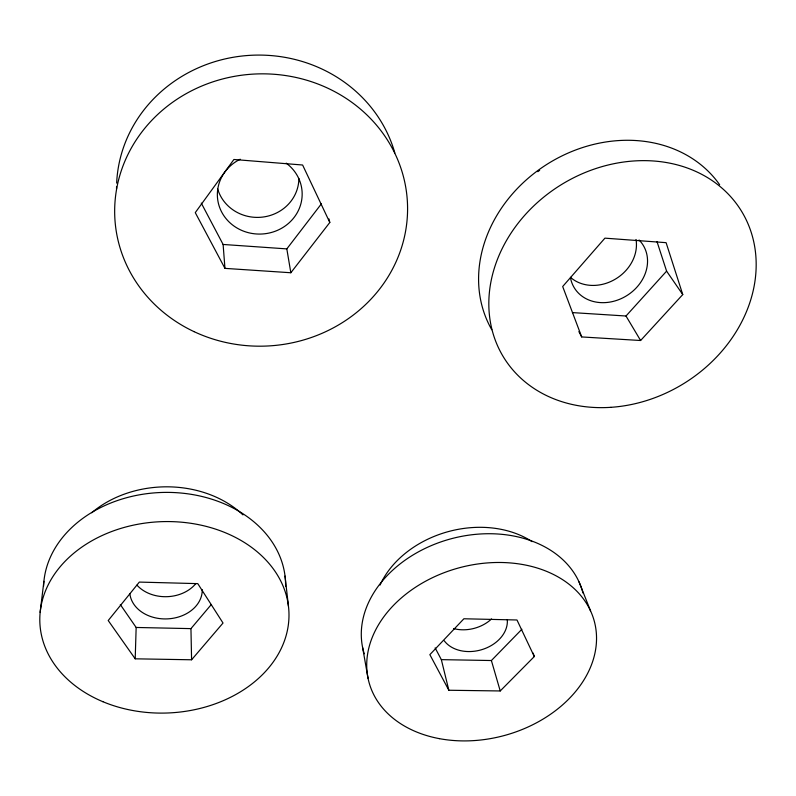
<?xml version="1.0" encoding="UTF-8"?>
<svg xmlns="http://www.w3.org/2000/svg" width="796" height="796" viewBox="0 0 796 796"><rect width="100%" height="100%" fill="white"/><g stroke="black" fill="none" stroke-linecap="round" stroke-linejoin="round"><path stroke-width="1.19" d="M135.201 658.819L108.216 620.532L139.33 582.085L197.786 583.637L223.019 623.029L191.587 659.784L135.201 658.819L136.156 627.467L120.305 604.552M40.138 612.383L43.899 581.349M290.839 272.749L329.803 222.482L302.619 165.011L233.895 159.489L195.269 212.631L224.96 268.371L290.839 272.749L286.819 248.889L321.405 203.826M191.587 659.784L190.95 628.621L211.308 604.512M572.453 312.599L626.004 316.012L666.6 271.137L656.998 241.606M640.611 340.509L682.759 294.57L666.103 242.671L604.92 238.153L562.682 286.52L581.687 336.937L640.611 340.509L626.004 316.012M435.133 647.894L441.342 659.645L491.391 660.531L521.887 629.258M534.295 656.561L516.982 619.985L463.889 618.771L429.86 654.65L448.845 690.251L500.226 690.958L534.295 656.561L533.161 653.108M136.156 627.467L190.95 628.621M201.269 203.079L223.109 244.462L286.819 248.889M666.6 271.137L682.759 294.57M578.881 331.604L581.687 336.937M579.01 581.846L590.582 610.99M491.391 660.531L500.226 690.958M441.342 659.645L448.845 690.251M328.957 218.92L329.803 222.482M362.638 647.576L368.05 678.331M285.038 576.075L288.441 606.184M223.109 244.462L224.96 268.371M364.23 653.785A113.529 85.868 -15.2 0 1 449.84 539.121A113.529 85.868 -15.2 0 1 582.961 593.01M380.05 585.06A94.545 72.317 -15.3 0 1 532.116 541.648M491.55 618.95A33.352 25.492 -15.3 0 1 453.571 628.571M507.271 619.547A34.029 25.711 -15.2 0 1 483.182 649.218A34.029 25.711 -15.2 0 1 444.287 640.83M43.591 586.135A121.052 94.356 -2.1 0 1 167.08 492.386A121.052 94.356 -2.1 0 1 285.575 586.543M195.916 583.488A35.512 27.95 -1.9 0 1 136.962 585.15M91.709 512.773A100.684 79.302 -1.9 0 1 242.949 514.893M202.244 589.647A36.278 28.248 -2.2 0 1 167.876 618.86A36.278 28.248 -2.2 0 1 129.857 593.687M491.759 329.703A135.151 114.405 -32.4 0 1 546.703 164.483A135.151 114.405 -32.4 0 1 719.654 184.732M636.014 239.487A39.551 33.721 -32.9 0 1 614.82 279.446A39.551 33.721 -32.9 0 1 570.424 277.306M537.847 171.677A112.166 95.689 -33 0 1 539.648 170.324M639.069 240.004A40.487 34.238 -32.3 0 1 624.79 296.818A40.487 34.238 -32.3 0 1 570.553 278.242M116.534 188.99A141.549 132.743 -2.6 0 1 116.544 186.642M116.654 183.11A141.549 132.743 -2.6 0 1 242.621 55.959A141.549 132.743 -2.6 0 1 394.836 152.951M298.878 178.463A41.362 38.984 -1.9 0 1 262.77 217.069A41.362 38.984 -1.9 0 1 217.557 188.572M286.192 163.14A42.407 39.71 -2.8 0 1 288.918 223.019A42.407 39.71 -2.8 0 1 225.218 217.597A42.407 39.71 -2.8 0 1 240.223 159.22M439.491 738.668A116.713 86.844 -15.2 0 0 595.289 625.467A116.713 86.844 -15.2 0 0 410.119 590.98A116.713 86.844 -15.2 0 0 439.491 738.668M102.893 701.704A124.644 95.709 -2.5 0 0 288.988 614.432A124.644 95.709 -2.5 0 0 101.291 535.907A124.644 95.709 -2.5 0 0 102.893 701.704M610.91 407.323A139.589 116.793 -31.7 0 0 743.653 214.88A139.589 116.793 -31.7 0 0 512.962 230.253A139.589 116.793 -31.7 0 0 610.91 407.323M194.095 331.663A146.504 136.136 -3.6 0 0 407.413 202.174A146.504 136.136 -3.6 0 0 181.856 96.187A146.504 136.136 -3.6 0 0 194.095 331.663"/></g></svg>
